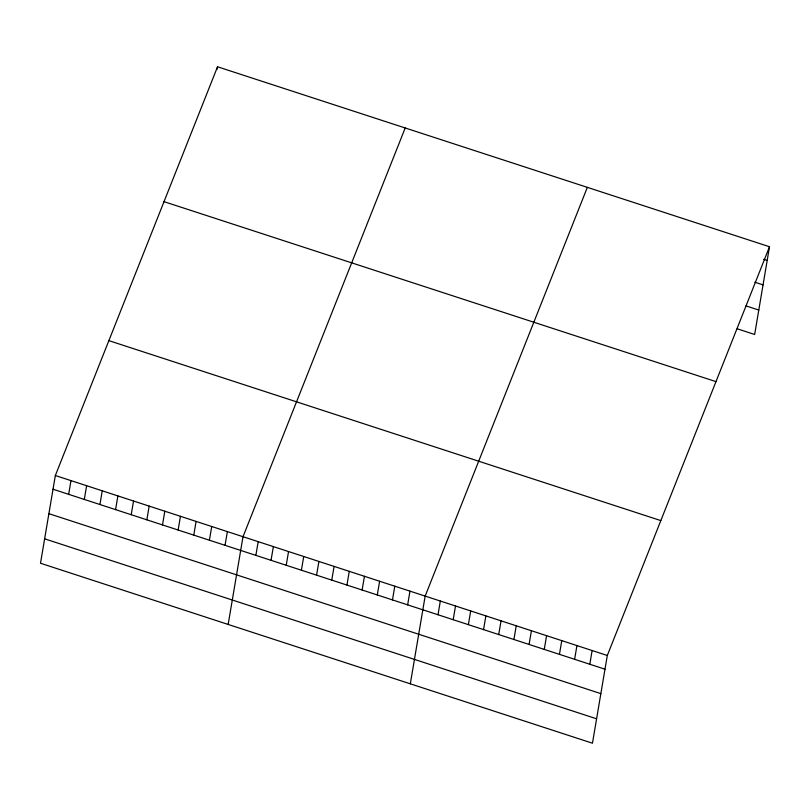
<?xml version="1.0" encoding="UTF-8"?>
<svg xmlns="http://www.w3.org/2000/svg" width="810" height="810" viewBox="0 0 810 810"><rect width="100%" height="100%" fill="white"/><g stroke="black" fill="none" stroke-linecap="round" stroke-linejoin="round"><path stroke-width="1.21" d="M55.343 475.521L40.5 563.254L592.464 743.215L607.308 655.482L769.5 246.746L217.536 66.784L55.343 475.521L607.308 655.482M68.658 494.333L70.976 480.613M84.301 499.426L86.619 485.716M99.934 504.529L102.252 490.819M115.577 509.632L117.895 495.912M131.21 514.725L133.539 501.015M217.11 69.275L217.536 66.784M146.853 519.828L149.172 506.108M162.496 524.921L164.815 511.211M178.129 530.024L180.448 516.314M193.772 535.126L196.091 521.407M209.405 540.219L211.734 526.51M225.048 545.322L227.367 531.603M228.167 624.439L243.01 536.706L405.202 127.97M255.869 555.366L258.188 541.657M271.046 560.317L273.365 546.608M286.224 565.269L288.542 551.549M301.401 570.22L303.72 556.5M316.578 575.171L318.907 561.452M331.766 580.112L334.084 566.403M346.943 585.063L349.262 571.354M362.121 590.014L364.439 576.295M377.298 594.965L379.617 581.246M392.475 599.916L394.794 586.197M407.653 604.857L409.971 591.148M410.316 683.832L425.159 596.099L587.351 187.353M438.018 614.76L440.336 601.04M453.195 619.711L455.514 605.991M468.372 624.652L470.691 610.942M483.55 629.603L485.868 615.894M498.727 634.554L501.046 620.845M513.915 639.505L516.233 625.786M529.092 644.456L531.411 630.737M544.269 649.397L546.588 635.688M559.447 654.348L561.765 640.639M574.624 659.299L576.943 645.59M589.801 664.251L592.12 650.531M769.5 246.746L754.657 334.479L737.151 328.769M763.678 259.322L767.181 260.466M754.879 282.224L763.05 284.887M745.949 305.866L758.788 310.058M164.015 201.66L715.979 381.632M108.864 340.635L660.828 520.597M53.025 489.23L604.989 669.202M48.883 513.661L600.848 693.623M44.631 538.822L596.595 718.794"/></g></svg>
